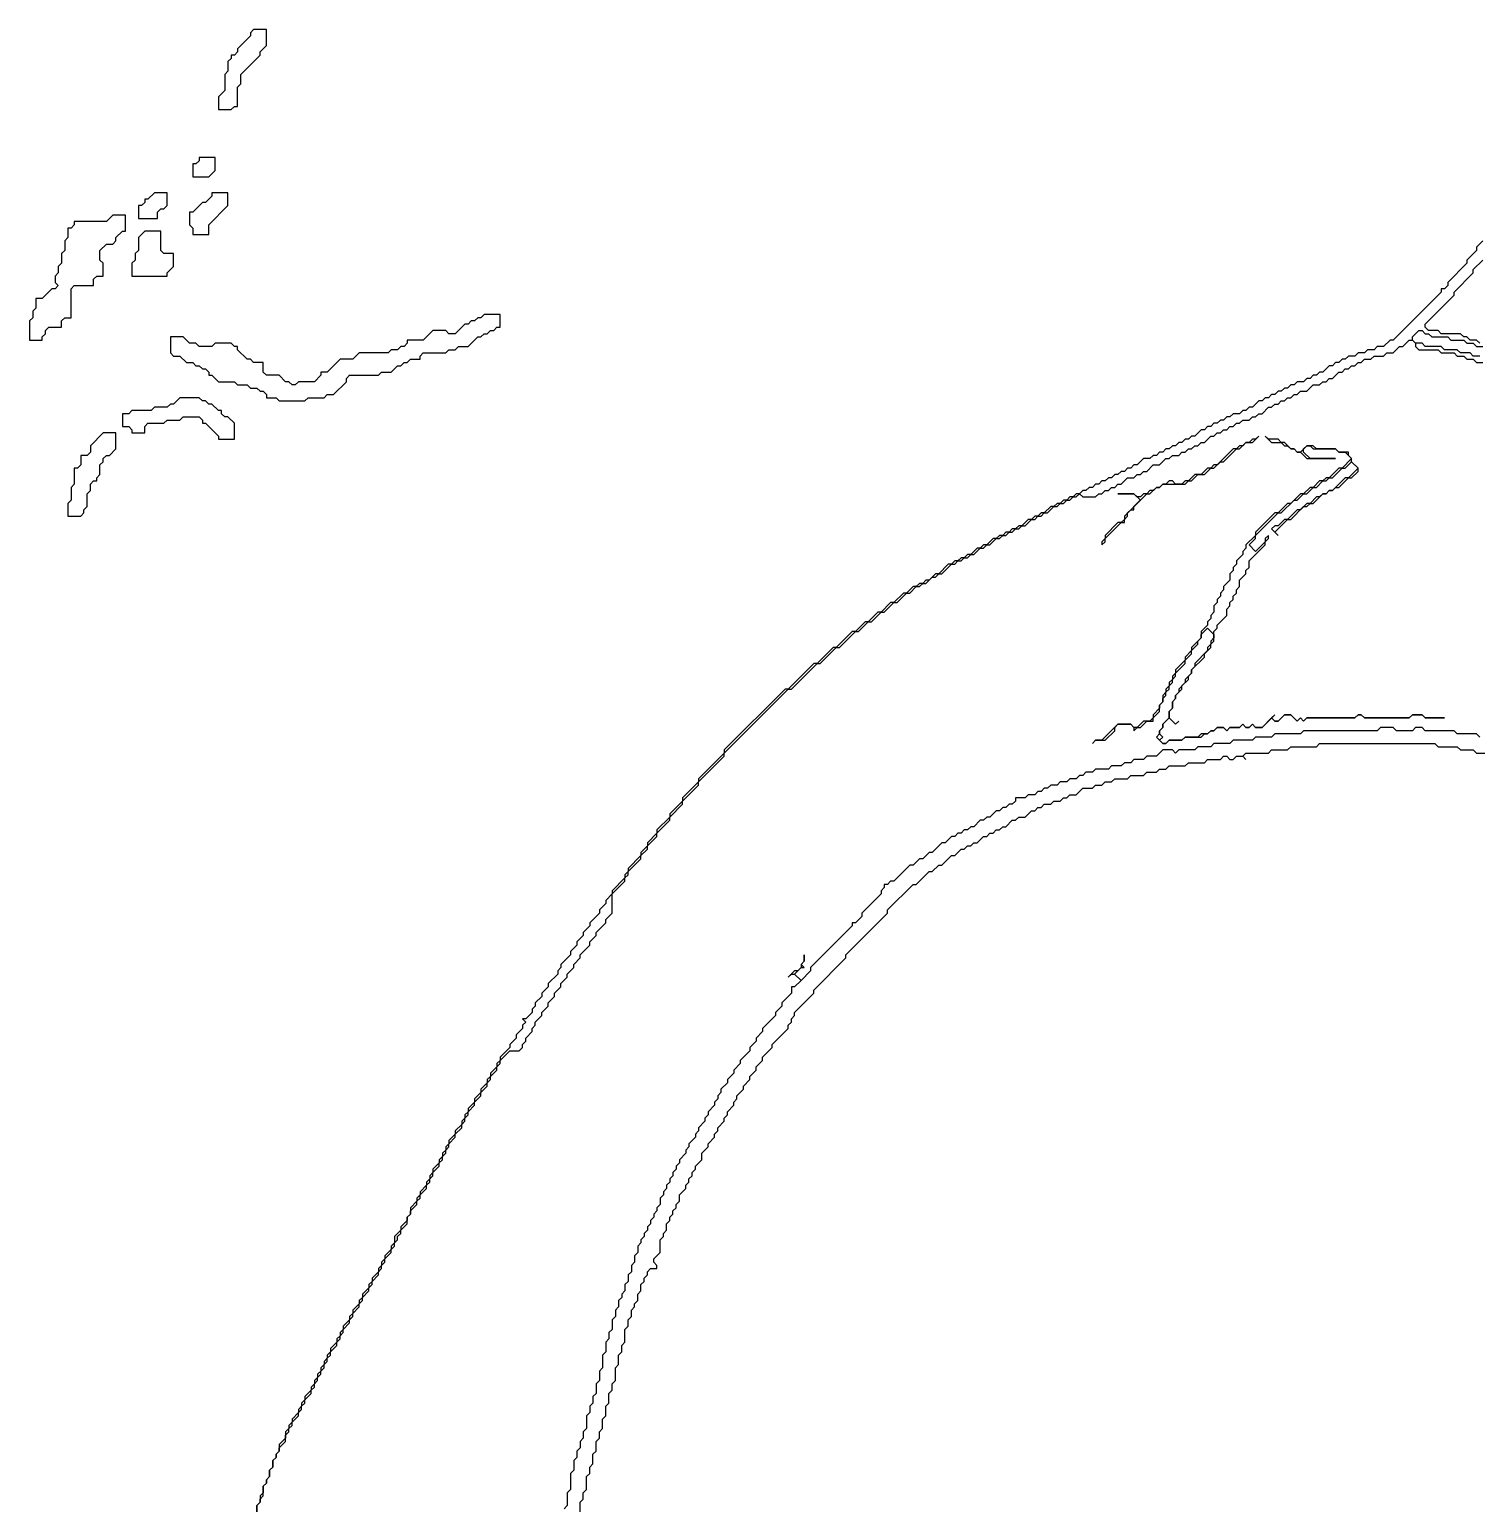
# Model space of a CAD drawing. Header units: metres. Extents: x 0 to 500, y 0 to 703.
# Drawn here: x 71.4 to 127.9, y 495.9 to 553.5 of the extents above; entities that cross this region are included whole.
import ezdxf

# ---------------------------------------------------------------- set-up
doc = ezdxf.new("R2010")
doc.units = ezdxf.units.M

msp = doc.modelspace()

# ---------------------------------------------------------------- linework, layer by layer
for points in [[(80.125, 553.5), (80, 553.375), (80, 553.25), (79.5, 552.75), (79.5, 552.625), (79.375, 552.5), (79.25, 552.5), (79.25, 552.375), (79.125, 552.25), (79.125, 551.875), (79, 551.75), (79, 551.125), (78.75, 550.875), (78.75, 550.375), (79.25, 550.375), (79.375, 550.5), (79.5, 550.5), (79.5, 551.25), (79.625, 551.375), (79.625, 551.75), (80.375, 552.5), (80.375, 552.625), (80.625, 552.875), (80.625, 553.5)], [(78, 548.5), (78, 548.375), (77.875, 548.25), (77.75, 548.25), (77.75, 547.75), (78.375, 547.75), (78.625, 548), (78.625, 548.5)], [(76.25, 547.125), (76, 546.875), (75.875, 546.875), (75.875, 546.75), (75.75, 546.625), (75.625, 546.625), (75.625, 546.125), (76.375, 546.125), (76.375, 546.375), (76.5, 546.5), (76.625, 546.5), (76.75, 546.625), (76.75, 547.125)], [(78.5, 547.125), (78.5, 547), (78.25, 546.75), (78.125, 546.75), (77.75, 546.375), (77.625, 546.375), (77.625, 545.875), (77.75, 545.75), (77.75, 545.5), (78.375, 545.5), (78.375, 545.875), (79.125, 546.625), (79.125, 547.125)], [(74.625, 546.25), (74.375, 546), (73.125, 546), (73.125, 545.875), (73, 545.75), (72.875, 545.75), (72.875, 545.375), (72.75, 545.25), (72.75, 544.875), (72.625, 544.75), (72.625, 544.375), (72.5, 544.25), (72.5, 544), (72.375, 543.875), (72.375, 543.625), (72.5, 543.5), (72.375, 543.375), (72.25, 543.375), (71.875, 543), (71.625, 543), (71.625, 542.625), (71.5, 542.5), (71.5, 542.25), (71.375, 542.125), (71.375, 541.375), (71.875, 541.375), (71.875, 541.5), (72, 541.625), (72, 541.75), (72.125, 541.875), (72.625, 541.875), (72.625, 542.125), (72.75, 542.25), (73, 542.25), (73, 543.375), (73.125, 543.5), (73.875, 543.5), (73.875, 543.75), (74, 543.875), (74.25, 543.875), (74.25, 544.375), (74.125, 544.5), (74.125, 544.875), (74.375, 545.125), (74.625, 545.125), (74.75, 545.25), (74.75, 545.375), (75, 545.625), (75.125, 545.625), (75.125, 546.25)], [(75.875, 545.625), (75.625, 545.375), (75.625, 544.875), (75.5, 544.75), (75.5, 544.5), (75.375, 544.375), (75.375, 543.875), (76.75, 543.875), (76.75, 544), (77, 544.25), (77, 544.75), (76.625, 544.75), (76.5, 544.875), (76.5, 545.625)], [(89.125, 542.375), (89, 542.25), (88.875, 542.25), (88.75, 542.125), (88.625, 542.125), (88.5, 542), (88.375, 542), (88, 541.625), (87.75, 541.625), (87.625, 541.75), (87.125, 541.75), (86.75, 541.375), (86.125, 541.375), (86.125, 541.25), (86, 541.125), (85.875, 541.125), (85.75, 541), (85.5, 541), (85.375, 540.875), (84.25, 540.875), (84, 540.625), (83.5, 540.625), (83, 540.125), (82.75, 540.125), (82.75, 540), (82.5, 539.75), (81.875, 539.75), (81.75, 539.625), (81.625, 539.625), (81.5, 539.75), (81.375, 539.75), (81.125, 540), (80.625, 540), (80.5, 540.125), (80.5, 540.5), (80.125, 540.5), (80, 540.625), (79.875, 540.625), (79.5, 541), (79.5, 541.125), (79.375, 541.125), (79.25, 541.25), (78.625, 541.25), (78.5, 541.125), (78, 541.125), (77.875, 541.25), (77.625, 541.25), (77.375, 541.5), (76.875, 541.5), (76.875, 540.875), (77, 540.75), (77.25, 540.75), (77.5, 540.5), (77.75, 540.5), (77.875, 540.375), (78, 540.375), (78.125, 540.25), (78.25, 540.25), (78.375, 540.125), (78.375, 540), (78.5, 540), (78.75, 539.75), (79.375, 539.75), (79.5, 539.625), (79.875, 539.625), (80, 539.5), (80.25, 539.5), (80.375, 539.375), (80.5, 539.375), (80.625, 539.25), (80.625, 539.125), (81, 539.125), (81.125, 539), (82.125, 539), (82.25, 539.125), (82.875, 539.125), (83, 539.25), (83.25, 539.25), (83.75, 539.75), (83.75, 539.875), (83.875, 540), (85, 540), (85.125, 540.125), (85.5, 540.125), (85.75, 540.375), (85.875, 540.375), (86, 540.5), (86.125, 540.5), (86.25, 540.625), (86.625, 540.625), (86.625, 540.75), (86.75, 540.875), (87.625, 540.875), (87.75, 541), (88, 541), (88.125, 541.125), (88.5, 541.125), (88.875, 541.5), (89, 541.5), (89.125, 541.625), (89.25, 541.625), (89.375, 541.75), (89.5, 541.75), (89.625, 541.875), (89.75, 541.875), (89.75, 542.375)], [(77.25, 539.125), (77, 538.875), (76.875, 538.875), (76.75, 538.75), (76.25, 538.75), (76.125, 538.625), (75.375, 538.625), (75.25, 538.5), (75, 538.5), (75, 538), (75.25, 538), (75.375, 537.875), (75.375, 537.75), (75.875, 537.75), (75.875, 538), (76, 538.125), (76.625, 538.125), (76.75, 538.25), (77.25, 538.25), (77.375, 538.375), (78, 538.375), (78.125, 538.25), (78.125, 538.125), (78.25, 538.125), (78.75, 537.625), (78.75, 537.5), (79.375, 537.5), (79.375, 538.125), (79.125, 538.375), (79, 538.375), (78.875, 538.5), (78.875, 538.625), (78.75, 538.625), (78.5, 538.875), (78.375, 538.875), (78.25, 539), (78.125, 539), (78, 539.125)], [(74.25, 537.75), (73.75, 537.25), (73.75, 537), (73.625, 536.875), (73.375, 536.875), (73.375, 536.5), (73.25, 536.375), (73.125, 536.375), (73.125, 535.75), (73, 535.625), (73, 535.125), (72.875, 535), (72.875, 534.5), (73.375, 534.5), (73.5, 534.625), (73.5, 534.75), (73.625, 534.875), (73.625, 535.375), (73.75, 535.5), (73.75, 535.75), (73.875, 535.875), (74, 535.875), (74, 536), (74.125, 536.125), (74.125, 536.5), (74.25, 536.625), (74.25, 536.75), (74.375, 536.875), (74.5, 536.875), (74.75, 537.125), (74.75, 537.75)], [(119.625, 537.625), (119.875, 537.375), (120.25, 537.375), (120.375, 537.25), (120.5, 537.25), (120.625, 537.125), (120.75, 537.125), (120.875, 537), (121, 537), (121.25, 536.75), (122.375, 536.75), (121.375, 536.75), (121.125, 537), (121.125, 537.125), (121.25, 537.25), (121.375, 537.25), (121.5, 537.125), (122.375, 537.125), (122.5, 537), (122.75, 537), (123, 536.75), (122.625, 536.375), (122.5, 536.375), (122.125, 536), (122, 536), (121.875, 535.875), (121.75, 535.875), (121.5, 535.625), (121.375, 535.625), (121.125, 535.375), (121, 535.375), (120.625, 535), (120.5, 535), (120.125, 534.625), (120, 534.625), (119.25, 533.875), (119.25, 533.75), (118.875, 533.375), (118.875, 533.25), (118.75, 533.125), (118.75, 533), (118.5, 532.75), (118.5, 532.625), (118.375, 532.5), (118.375, 532.375), (118.25, 532.25), (118.25, 532), (118, 531.75), (118, 531.625), (117.875, 531.5), (117.875, 531.375), (117.75, 531.25), (117.75, 531.125), (117.625, 531), (117.625, 530.75), (117.5, 530.625), (117.5, 530.5), (117.375, 530.375), (117.375, 530.25), (117.125, 530), (117.125, 529.75), (116.75, 529.375), (116.75, 529.25), (116.5, 529), (116.5, 528.875), (116.125, 528.5), (116.125, 528.375), (116, 528.25), (116, 528.125), (115.875, 528), (115.875, 527.875), (115.75, 527.75), (115.75, 527.625), (115.625, 527.5), (115.625, 527.25), (115.5, 527.125), (115.5, 527), (115.25, 526.75), (115.25, 526.625), (115.125, 526.5), (114.875, 526.5), (114.625, 526.25), (114.5, 526.25), (114.375, 526.375), (113.875, 526.375), (113.25, 525.75), (113, 525.75), (112.875, 525.625), (113, 525.75), (113.375, 525.75), (113.75, 526.125), (113.75, 526.25), (113.875, 526.375), (114.375, 526.375), (114.5, 526.25), (114.5, 526.125), (114.625, 526.25), (114.75, 526.25), (115, 526.5), (115.25, 526.5), (115.25, 526.625), (115.5, 526.875), (115.5, 527.125), (115.625, 527.25), (115.625, 527.375), (115.75, 527.5), (115.75, 527.625), (115.875, 527.75), (115.875, 527.875), (116, 528), (116, 528.125), (116.125, 528.25), (116.125, 528.375), (116.5, 528.75), (116.5, 528.875), (116.75, 529.125), (116.75, 529.25), (117, 529.5), (117, 529.625), (117.125, 529.75), (117.125, 529.875), (117.375, 530.125), (117.625, 529.875), (117.625, 529.75), (117.5, 529.625), (117.5, 529.5), (117.375, 529.375), (117.375, 529.25), (116.875, 528.75), (116.875, 528.625), (116.75, 528.5), (116.75, 528.375), (116.5, 528.125), (116.5, 528), (116.25, 527.75), (116.25, 527.625), (116.125, 527.5), (116.125, 527.375), (116, 527.25), (116, 527), (115.875, 526.875), (115.875, 526.625), (115.625, 526.375), (115.625, 526.25), (115.5, 526.125), (115.5, 526), (115.375, 525.875), (115.625, 525.625), (115.75, 525.625), (115.875, 525.75), (116.375, 525.75), (116.5, 525.875), (117.125, 525.875), (117.25, 526), (117.375, 526), (117.5, 526.125), (117.625, 526.125), (117.75, 526.25), (118, 526.25), (118.125, 526.125), (118.25, 526.25), (118.625, 526.25), (118.75, 526.375), (118.875, 526.25), (119, 526.25), (119.125, 526.375), (119.25, 526.25), (119.5, 526.25), (119.875, 526.625), (120, 526.5), (120.125, 526.5), (120.375, 526.75), (120.625, 526.75), (120.875, 526.5), (121, 526.625), (121.125, 526.5), (121.25, 526.625), (123.125, 526.625), (123.25, 526.75), (123.375, 526.75), (123.5, 526.625), (125.25, 526.625), (125.375, 526.75), (125.75, 526.75), (125.875, 526.625), (126.625, 526.625), (125.875, 526.625), (125.75, 526.75), (125.375, 526.75), (125.25, 526.625), (123.5, 526.625), (123.375, 526.75), (123.25, 526.75), (123.125, 526.625), (121.25, 526.625), (121.125, 526.5), (121, 526.625), (120.875, 526.5), (120.625, 526.75), (120.375, 526.75), (120.125, 526.5), (120, 526.5), (119.875, 526.625), (120, 526.75), (119.5, 526.25), (119.25, 526.25), (119.125, 526.375), (119, 526.25), (118.875, 526.25), (118.75, 526.375), (118.625, 526.25), (118.25, 526.25), (118.125, 526.125), (118, 526.25), (117.75, 526.25), (117.625, 526.125), (117.5, 526.125), (117.375, 526), (117.125, 526), (117, 525.875), (116.5, 525.875), (116.375, 525.75), (115.875, 525.75), (115.75, 525.625), (115.625, 525.625), (115.5, 525.75), (115.625, 525.875), (115.5, 526), (115.5, 526.125), (115.625, 526.25), (115.625, 526.375), (115.875, 526.625), (116.125, 526.375), (116.25, 526.5), (116.125, 526.375), (115.875, 526.625), (115.875, 526.875), (116, 527), (116, 527.25), (116.125, 527.375), (116.125, 527.5), (116.375, 527.75), (116.375, 527.875), (116.625, 528.125), (116.625, 528.25), (116.75, 528.375), (116.75, 528.5), (117.25, 529), (117.25, 529.125), (117.5, 529.375), (117.5, 529.5), (117.625, 529.625), (117.625, 530), (117.75, 530.125), (117.75, 530.25), (118.125, 530.625), (118.125, 530.875), (118.25, 531), (118.25, 531.125), (118.375, 531.25), (118.375, 531.375), (118.5, 531.5), (118.5, 531.625), (118.625, 531.75), (118.625, 532), (118.875, 532.25), (118.875, 532.375), (119, 532.5), (119, 532.75), (119.625, 533.375), (119.625, 533.5), (119.75, 533.625), (119.75, 533.75), (119.625, 533.625), (119.625, 533.5), (119.25, 533.125), (119, 533.375), (119.25, 533.625), (119.25, 533.75), (120.125, 534.625), (120.25, 534.625), (120.75, 535.125), (120.875, 535.125), (121.125, 535.375), (121.25, 535.375), (121.5, 535.625), (121.625, 535.625), (121.875, 535.875), (122, 535.875), (122.125, 536), (122.25, 536), (122.625, 536.375), (122.75, 536.375), (123, 536.625), (123.25, 536.375), (122.875, 536), (122.75, 536), (122.25, 535.5), (122.125, 535.5), (122, 535.375), (121.875, 535.375), (121.75, 535.25), (121.625, 535.25), (121.375, 535), (121.25, 535), (121, 534.75), (120.875, 534.75), (120.5, 534.375), (120.375, 534.375), (120.125, 534.125), (120, 534.125), (119.875, 534), (120.125, 533.75), (120, 533.875), (120.5, 534.375), (120.625, 534.375), (121.125, 534.875), (121.25, 534.875), (121.375, 535), (121.5, 535), (121.875, 535.375), (122, 535.375), (122.125, 535.5), (122.25, 535.5), (122.375, 535.625), (122.5, 535.625), (122.875, 536), (123, 536), (123.25, 536.25), (123.25, 536.375), (123, 536.625), (123, 536.75), (122.875, 536.875), (122.875, 537), (122.5, 537), (122.375, 537.125), (121.625, 537.125), (121.5, 537.25), (121.25, 537.25), (121, 537), (120.875, 537), (120.75, 537.125), (120.625, 537.125), (120.375, 537.375), (120.25, 537.375), (120.125, 537.5), (119.75, 537.5)], [(119.375, 537.625), (119.25, 537.5), (119.125, 537.5), (119, 537.375), (118.875, 537.375), (118.75, 537.25), (118.625, 537.25), (118.5, 537.125), (118.375, 537.125), (117.75, 536.5), (117.625, 536.5), (117.5, 536.375), (117.375, 536.375), (117.125, 536.125), (116.875, 536.125), (116.625, 535.875), (116.5, 535.875), (116.375, 535.75), (116.125, 535.75), (116, 535.875), (115.875, 535.875), (115.75, 535.75), (115.625, 535.75), (115.5, 535.625), (115.375, 535.625), (115.25, 535.5), (115.125, 535.5), (115, 535.375), (114.875, 535.375), (114.75, 535.25), (114.625, 535.25), (114.5, 535.375), (113.875, 535.375), (114.5, 535.375), (114.75, 535.125), (114.125, 534.5), (114.125, 534.375), (114, 534.25), (113.875, 534.25), (113.375, 533.75), (113.375, 533.625), (113.25, 533.5), (113.25, 533.375), (113.375, 533.5), (113.375, 533.625), (114, 534.25), (114.125, 534.25), (114.125, 534.375), (114.25, 534.5), (114.25, 534.625), (114.375, 534.75), (114.5, 534.75), (114.5, 534.875), (115, 535.375), (115.125, 535.375), (115.375, 535.625), (115.5, 535.625), (115.625, 535.75), (116.5, 535.75), (116.625, 535.875), (116.75, 535.875), (117, 536.125), (117.25, 536.125), (117.5, 536.375), (117.625, 536.375), (117.875, 536.625), (118, 536.625), (118.5, 537.125), (118.625, 537.125), (118.875, 537.375), (119.125, 537.375)]]:
    msp.add_lwpolyline(points, close=True)
for points in [[(128.125, 545.25), (127.875, 545), (127.875, 544.875), (127.5, 544.5), (127.5, 544.375), (126.75, 543.625), (126.75, 543.5), (126.625, 543.375), (126.5, 543.375), (126.5, 543.25), (124.625, 541.375), (124.5, 541.375), (124.25, 541.125), (124, 541.125), (123.875, 541), (123.625, 541), (123.5, 540.875), (123.25, 540.875), (123.125, 540.75), (122.875, 540.75), (122.75, 540.625), (122.625, 540.625), (122.5, 540.5), (122.375, 540.5), (122.25, 540.375), (122.125, 540.375), (121.875, 540.125), (121.75, 540.125), (121.625, 540), (121.5, 540), (121.375, 539.875), (121.25, 539.875), (121.125, 539.75), (120.875, 539.75), (120.75, 539.625), (120.625, 539.625), (120.5, 539.5), (120.375, 539.5), (120.25, 539.375), (120.125, 539.375), (120, 539.25), (119.875, 539.25), (119.75, 539.125), (119.625, 539.125), (119.5, 539), (119.375, 539), (119.125, 538.75), (119, 538.75), (118.875, 538.625), (118.75, 538.625), (118.625, 538.5), (118.375, 538.5), (118.25, 538.375), (118.125, 538.375), (118, 538.25), (117.875, 538.25), (117.75, 538.125), (117.625, 538.125), (117.5, 538), (117.375, 538), (117.25, 537.875), (117.125, 537.875), (116.875, 537.625), (116.75, 537.625), (116.625, 537.5), (116.5, 537.5), (116.375, 537.375), (116.25, 537.375), (116.125, 537.25), (116, 537.25), (115.875, 537.125), (115.75, 537.125), (115.625, 537), (115.5, 537), (115.375, 536.875), (115.25, 536.875), (115.125, 536.75), (114.875, 536.75), (114.625, 536.5), (114.5, 536.5), (114.375, 536.375), (114.25, 536.375), (114.125, 536.25), (114, 536.25), (113.875, 536.125), (113.75, 536.125), (113.625, 536), (113.5, 536), (113.375, 535.875), (113.25, 535.875), (113.125, 535.75), (113, 535.75), (112.875, 535.625), (112.75, 535.625), (112.625, 535.5), (112.5, 535.5), (112.375, 535.375), (112.25, 535.375), (112.125, 535.25), (112, 535.25), (111.875, 535.125), (111.75, 535.125), (111.625, 535), (111.5, 535), (111.375, 534.875), (111.25, 534.875), (111, 534.625), (110.875, 534.625), (110.75, 534.5), (110.625, 534.5), (110.5, 534.375), (110.375, 534.375), (110.125, 534.125), (110, 534.125), (109.875, 534), (109.75, 534), (109.625, 533.875), (109.5, 533.875), (109.375, 533.75), (109.25, 533.75), (109.125, 533.625), (109, 533.625), (108.75, 533.375), (108.625, 533.375), (108.5, 533.25), (108.375, 533.25), (108.125, 533), (108, 533), (107.875, 532.875), (107.75, 532.875), (107.625, 532.75), (107.5, 532.75), (107.375, 532.625), (107.25, 532.625), (106.875, 532.25), (106.75, 532.25), (106.5, 532), (106.375, 532), (106.25, 531.875), (106.125, 531.875), (106, 531.75), (105.875, 531.75), (105.625, 531.5), (105.5, 531.5), (105.125, 531.125), (105, 531.125), (104.625, 530.75), (104.5, 530.75), (104.125, 530.375), (104, 530.375), (103.625, 530), (103.5, 530), (102.875, 529.375), (102.75, 529.375), (102.125, 528.75), (102, 528.75), (101, 527.75), (100.875, 527.75), (98.5, 525.375), (98.5, 525.25), (97.5, 524.25), (97.5, 524.125), (96.875, 523.5), (96.875, 523.375), (96.375, 522.875), (96.375, 522.75), (95.875, 522.25), (95.875, 522.125), (95.5, 521.75), (95.5, 521.625), (95.25, 521.375), (95.25, 521.25), (94.75, 520.75), (94.75, 520.625), (94.625, 520.5), (94.625, 520.375), (94.125, 519.875), (94.125, 519.75), (93.875, 519.5), (93.875, 519.375), (93.625, 519.125), (93.625, 519), (93.25, 518.625), (93.25, 518.5), (93, 518.25), (93, 518.125), (92.75, 517.875), (92.75, 517.75), (92.5, 517.5), (92.5, 517.375), (92.125, 517), (92.125, 516.875), (92, 516.75), (92, 516.625), (91.625, 516.25), (91.625, 516.125), (91.375, 515.875), (91.375, 515.75), (91.125, 515.5), (91.125, 515.375), (91, 515.25), (91, 515.125), (90.75, 514.875), (90.625, 514.875), (90.75, 514.75), (90.625, 514.625), (90.625, 514.5), (90.375, 514.25), (90.375, 514.125), (90.125, 513.875), (90.125, 513.75), (89.75, 513.375), (89.75, 513.25), (89.625, 513.125), (89.625, 513), (89.375, 512.75), (89.375, 512.625), (89.25, 512.5), (89.25, 512.375), (89, 512.125), (89, 512), (88.75, 511.75), (88.75, 511.625), (88.5, 511.375), (88.5, 511.25), (88.375, 511.125), (88.375, 511), (88.25, 510.875), (88.25, 510.75), (88, 510.5), (88, 510.375), (87.75, 510.125), (87.75, 510), (87.625, 509.875), (87.625, 509.75), (87.5, 509.625), (87.5, 509.5), (87.375, 509.375), (87.375, 509.25), (87.125, 509), (87.125, 508.875), (87, 508.75), (87, 508.625), (86.875, 508.5), (86.875, 508.375), (86.625, 508.125), (86.625, 508), (86.5, 507.875), (86.5, 507.75), (86.25, 507.5), (86.25, 507.25), (86.125, 507.125), (86.125, 507), (85.875, 506.75), (85.875, 506.625), (85.625, 506.375), (85.625, 506.125), (85.5, 506), (85.5, 505.875), (85.25, 505.625), (85.25, 505.5), (85.125, 505.375), (85.125, 505.25), (85, 505.125), (85, 505), (84.75, 504.75), (84.75, 504.625), (84.625, 504.5), (84.625, 504.375), (84.375, 504.125), (84.375, 504), (84.25, 503.875), (84.25, 503.75), (84, 503.5), (84, 503.375), (83.875, 503.25), (83.875, 503.125), (83.625, 502.875), (83.625, 502.75), (83.5, 502.625), (83.5, 502.5), (83.375, 502.375), (83.375, 502.25), (83.125, 502), (83.125, 501.875), (83, 501.75), (83, 501.625), (82.875, 501.5), (82.875, 501.375), (82.75, 501.25), (82.75, 501.125), (82.625, 501), (82.625, 500.875), (82.5, 500.75), (82.5, 500.625), (82.375, 500.5), (82.375, 500.375), (82.125, 500.125), (82.125, 500), (82, 499.875), (82, 499.75), (81.875, 499.625), (81.875, 499.5), (81.625, 499.25), (81.625, 499.125), (81.5, 499), (81.5, 498.875), (81.375, 498.75), (81.375, 498.5), (81.125, 498.25), (81.125, 498), (81, 497.875), (81, 497.75), (80.875, 497.625), (80.875, 497.375), (80.75, 497.25), (80.75, 497), (80.625, 496.875), (80.625, 496.75), (80.5, 496.625), (80.5, 496.375), (80.375, 496.25), (80.375, 496), (80.25, 495.875), (80.25, 495.625)], [(128, 541.25), (127.875, 541.375), (127.625, 541.375), (127.5, 541.5), (127.375, 541.5), (127.25, 541.625), (126.5, 541.625), (126.375, 541.75), (126, 541.75), (125.875, 541.875), (125.875, 542), (127, 543.125), (127, 543.25), (127.75, 544), (127.75, 544.125), (128.125, 544.5)], [(128, 540.75), (127.75, 540.75), (127.625, 540.875), (127.25, 540.875), (127.125, 541), (126.625, 541), (126.5, 541.125), (125.875, 541.125), (125.75, 541.25), (125.5, 541.25), (125.375, 541.375), (125.375, 541.5), (125.625, 541.75), (125.75, 541.75), (125.875, 541.625), (126, 541.625), (126.125, 541.5), (126.75, 541.5), (126.875, 541.375), (127.375, 541.375), (127.5, 541.25), (127.75, 541.25), (127.875, 541.125), (128.125, 541.125)], [(80.25, 495.625), (80.25, 495.875), (80.375, 496), (80.375, 496.125), (80.5, 496.25), (80.5, 496.625), (80.625, 496.75), (80.625, 496.875), (80.75, 497), (80.75, 497.25), (80.875, 497.375), (80.875, 497.625), (81, 497.75), (81, 497.875), (81.125, 498), (81.125, 498.125), (81.375, 498.375), (81.375, 498.625), (81.5, 498.75), (81.5, 498.875), (81.625, 499), (81.625, 499.125), (81.875, 499.375), (81.875, 499.5), (82, 499.625), (82, 499.75), (82.125, 499.875), (82.125, 500), (82.375, 500.25), (82.375, 500.375), (82.5, 500.5), (82.5, 500.625), (82.625, 500.75), (82.625, 500.875), (82.75, 501), (82.75, 501.125), (82.875, 501.25), (82.875, 501.375), (83, 501.5), (83, 501.625), (83.125, 501.75), (83.125, 501.875), (83.375, 502.125), (83.375, 502.25), (83.5, 502.375), (83.5, 502.5), (83.625, 502.625), (83.625, 502.75), (83.875, 503), (83.875, 503.125), (84, 503.25), (84, 503.375), (84.25, 503.625), (84.25, 503.75), (84.375, 503.875), (84.375, 504), (84.625, 504.25), (84.625, 504.375), (84.75, 504.5), (84.75, 504.625), (85, 504.875), (85, 505), (85.125, 505.125), (85.125, 505.25), (85.25, 505.375), (85.25, 505.5), (85.5, 505.75), (85.5, 505.875), (85.625, 506), (85.625, 506.125), (85.75, 506.25), (85.75, 506.375), (85.875, 506.5), (85.875, 506.625), (86.125, 506.875), (86.125, 507.125), (86.25, 507.25), (86.25, 507.375), (86.5, 507.625), (86.5, 507.75), (86.625, 507.875), (86.625, 508), (86.875, 508.25), (86.875, 508.375), (87, 508.5), (87, 508.625), (87.125, 508.75), (87.125, 508.875), (87.375, 509.125), (87.375, 509.25), (87.5, 509.375), (87.5, 509.5), (87.625, 509.625), (87.625, 509.75), (87.75, 509.875), (87.75, 510), (88, 510.25), (88, 510.375), (88.25, 510.625), (88.25, 510.75), (88.375, 510.875), (88.375, 511), (88.5, 511.125), (88.5, 511.25), (88.75, 511.5), (88.75, 511.625), (89, 511.875), (89, 512), (89.25, 512.25), (89.25, 512.375), (89.375, 512.5), (89.375, 512.625), (89.625, 512.875), (89.625, 513), (89.75, 513.125), (89.75, 513.25), (90.125, 513.625), (90.5, 513.625), (90.625, 513.75), (90.625, 513.875), (90.75, 514), (90.75, 514.125), (91, 514.375), (91, 514.5), (91.125, 514.625), (91.125, 514.75), (91.375, 515), (91.375, 515.125), (91.625, 515.375), (91.625, 515.5), (91.875, 515.75), (91.875, 515.875), (92.125, 516.125), (92.125, 516.25), (92.375, 516.5), (92.375, 516.625), (92.625, 516.875), (92.625, 517), (92.875, 517.25), (92.875, 517.375), (93.25, 517.75), (93.25, 517.875), (93.5, 518.125), (93.5, 518.25), (93.875, 518.625), (93.875, 518.75), (94.125, 519), (94.125, 519.75), (94.625, 520.25), (94.625, 520.375), (94.75, 520.5), (94.75, 520.625), (95.25, 521.125), (95.25, 521.25), (95.5, 521.5), (95.5, 521.625), (95.875, 522), (95.875, 522.125), (96.375, 522.625), (96.375, 522.75), (96.875, 523.25), (96.875, 523.375), (97.5, 524), (97.5, 524.125), (98.5, 525.125), (98.5, 525.25), (101, 527.75), (101.125, 527.75), (102.125, 528.75), (102.25, 528.75), (102.875, 529.375), (103, 529.375), (103.625, 530), (103.75, 530), (104.125, 530.375), (104.25, 530.375), (104.625, 530.75), (104.75, 530.75), (105.125, 531.125), (105.25, 531.125), (105.625, 531.5), (105.75, 531.5), (106, 531.75), (106.125, 531.75), (106.25, 531.875), (106.375, 531.875), (106.625, 532.125), (106.75, 532.125), (106.875, 532.25), (107, 532.25), (107.375, 532.625), (107.5, 532.625), (107.625, 532.75), (107.75, 532.75), (107.875, 532.875), (108, 532.875), (108.125, 533), (108.25, 533), (108.5, 533.25), (108.625, 533.25), (108.75, 533.375), (108.875, 533.375), (109.125, 533.625), (109.25, 533.625), (109.375, 533.75), (109.5, 533.75), (109.625, 533.875), (109.75, 533.875), (109.875, 534), (110, 534), (110.125, 534.125), (110.25, 534.125), (110.5, 534.375), (110.625, 534.375), (110.75, 534.5), (110.875, 534.5), (111, 534.625), (111.125, 534.625), (111.375, 534.875), (111.5, 534.875), (111.625, 535), (111.75, 535), (111.875, 535.125), (112, 535.125), (112.125, 535.25), (112.25, 535.25), (112.375, 535.375), (112.5, 535.25), (113, 535.25), (113.125, 535.375), (113.25, 535.375), (113.375, 535.5), (113.5, 535.5), (113.625, 535.625), (113.75, 535.625), (113.875, 535.75), (114, 535.75), (114.25, 536), (114.5, 536), (114.625, 536.125), (114.75, 536.125), (114.875, 536.25), (115, 536.25), (115.25, 536.5), (115.5, 536.5), (115.75, 536.75), (115.875, 536.75), (116, 536.875), (116.25, 536.875), (116.375, 537), (116.5, 537), (116.625, 537.125), (116.75, 537.125), (116.875, 537.25), (117, 537.25), (117.125, 537.375), (117.25, 537.375), (117.5, 537.625), (117.625, 537.625), (117.75, 537.75), (117.875, 537.75), (118, 537.875), (118.125, 537.875), (118.25, 538), (118.375, 538), (118.5, 538.125), (118.625, 538.125), (118.75, 538.25), (119, 538.25), (119.125, 538.375), (119.25, 538.375), (119.375, 538.5), (119.5, 538.5), (119.75, 538.75), (119.875, 538.75), (120, 538.875), (120.125, 538.875), (120.25, 539), (120.375, 539), (120.5, 539.125), (120.625, 539.125), (120.75, 539.25), (120.875, 539.25), (121, 539.375), (121.25, 539.375), (121.5, 539.625), (121.75, 539.625), (121.875, 539.75), (122, 539.75), (122.125, 539.875), (122.25, 539.875), (122.5, 540.125), (122.625, 540.125), (122.75, 540.25), (122.875, 540.25), (123, 540.375), (123.125, 540.375), (123.25, 540.5), (123.375, 540.5), (123.5, 540.625), (123.75, 540.625), (123.875, 540.75), (124.25, 540.75), (124.375, 540.875), (124.625, 540.875), (124.875, 541.125), (125, 541.125), (125.25, 541.375), (125.375, 541.375), (125.5, 541.25), (125.5, 541.125), (125.625, 541), (126.375, 541), (126.5, 540.875), (127, 540.875), (127.125, 540.75), (127.375, 540.75), (127.5, 540.625), (127.75, 540.625), (127.875, 540.5), (128.125, 540.5)], [(128, 525.875), (127.875, 526), (127.125, 526), (127, 526.125), (125.875, 526.125), (125.75, 526.25), (125.5, 526.25), (125.375, 526.125), (124.75, 526.125), (124.625, 526.25), (124.125, 526.25), (124, 526.125), (121.125, 526.125), (121, 526), (120, 526), (119.875, 525.875), (119.25, 525.875), (119.125, 525.75), (118.375, 525.75), (118.25, 525.625), (117.625, 525.625), (117.5, 525.5), (117, 525.5), (116.875, 525.375), (116.25, 525.375), (116.125, 525.25), (116, 525.375), (115.625, 525.375), (115.375, 525.125), (115, 525.125), (114.875, 525), (114.5, 525), (114.375, 524.875), (114.125, 524.875), (114, 524.75), (113.625, 524.75), (113.5, 524.625), (113, 524.625), (112.875, 524.5), (112.625, 524.5), (112.5, 524.375), (112.375, 524.375), (112.25, 524.25), (112, 524.25), (111.875, 524.125), (111.625, 524.125), (111.5, 524), (111.25, 524), (111.125, 523.875), (111, 523.875), (110.875, 523.75), (110.75, 523.75), (110.625, 523.625), (110.375, 523.625), (110.25, 523.5), (109.875, 523.5), (109.875, 523.375), (109.75, 523.25), (109.625, 523.25), (109.5, 523.125), (109.375, 523.125), (109.25, 523), (109.125, 523), (108.875, 522.75), (108.75, 522.75), (108.625, 522.625), (108.5, 522.625), (108.25, 522.375), (108.125, 522.375), (108, 522.25), (107.875, 522.25), (107.75, 522.125), (107.625, 522.125), (107.5, 522), (107.375, 522), (107.125, 521.75), (107, 521.75), (106.625, 521.375), (106.5, 521.375), (106.25, 521.125), (106.125, 521.125), (105.875, 520.875), (105.75, 520.875), (105.125, 520.25), (105, 520.25), (104.875, 520.125), (104.75, 520.125), (104.75, 520), (104.625, 519.875), (104.625, 519.75), (103.875, 519), (103.875, 518.875), (103.625, 518.625), (103.5, 518.625), (103.5, 518.5), (101.875, 516.875), (101.875, 516.75), (101.5, 516.375), (101.25, 516.625), (101.5, 516.875), (101.625, 516.875), (101.5, 517), (101.625, 517.125), (101.625, 517.375), (101.625, 517.125), (101.5, 517), (101.5, 516.875), (101.375, 516.75), (101.25, 516.75), (101, 516.5), (101.125, 516.625), (101.25, 516.625), (101.5, 516.375), (101.25, 516.125), (101.125, 516.125), (101.125, 515.875), (100.75, 515.5), (100.75, 515.375), (100.5, 515.125), (100.5, 515), (100, 514.5), (100, 514.375), (99.75, 514.125), (99.75, 514), (99.5, 513.75), (99.5, 513.625), (99.125, 513.25), (99.125, 513.125), (98.875, 512.875), (98.875, 512.75), (98.625, 512.5), (98.625, 512.375), (98.375, 512.125), (98.375, 512), (98.25, 511.875), (98.25, 511.75), (98.125, 511.625), (98.125, 511.5), (97.875, 511.25), (97.875, 511.125), (97.75, 511), (97.75, 510.875), (97.5, 510.625), (97.5, 510.5), (97.375, 510.375), (97.375, 510.25), (97.125, 510), (97.125, 509.875), (97, 509.75), (97, 509.625), (96.75, 509.375), (96.75, 509.25), (96.625, 509.125), (96.625, 509), (96.5, 508.875), (96.5, 508.75), (96.375, 508.625), (96.375, 508.5), (96.25, 508.375), (96.25, 508.25), (96.125, 508.125), (96.125, 508), (96, 507.875), (96, 507.625), (95.875, 507.5), (95.875, 507.375), (95.75, 507.25), (95.75, 507.125), (95.625, 507), (95.625, 506.875), (95.5, 506.75), (95.5, 506.625), (95.375, 506.5), (95.375, 506.375), (95.25, 506.25), (95.25, 506.125), (95.125, 506), (95.125, 505.75), (95, 505.625), (95, 505.375), (94.875, 505.25), (94.875, 505), (94.75, 504.875), (94.75, 504.625), (94.625, 504.5), (94.625, 504.25), (94.5, 504.125), (94.5, 504), (94.375, 503.875), (94.375, 503.625), (94.25, 503.5), (94.25, 503.25), (94.125, 503.125), (94.125, 502.75), (94, 502.625), (94, 502.375), (93.875, 502.25), (93.875, 501.875), (93.75, 501.75), (93.75, 501.25), (93.625, 501.125), (93.625, 500.75), (93.5, 500.625), (93.5, 500.25), (93.375, 500.125), (93.375, 499.875), (93.25, 499.75), (93.25, 499.5), (93.125, 499.375), (93.125, 498.875), (93, 498.75), (93, 498.5), (92.875, 498.375), (92.875, 498.125), (92.75, 498), (92.75, 497.75), (92.625, 497.625), (92.625, 497.25), (92.5, 497.125), (92.5, 496.5), (92.375, 496.375), (92.375, 495.875), (92.25, 495.75)], [(92.875, 495.625), (92.875, 496), (93, 496.125), (93, 496.375), (93.125, 496.5), (93.125, 497), (93.25, 497.125), (93.25, 497.375), (93.375, 497.5), (93.375, 497.875), (93.5, 498), (93.5, 498.375), (93.625, 498.5), (93.625, 498.75), (93.75, 498.875), (93.75, 499.25), (93.875, 499.375), (93.875, 499.75), (94, 499.875), (94, 500.25), (94.125, 500.375), (94.125, 500.625), (94.25, 500.75), (94.25, 501.25), (94.375, 501.375), (94.375, 501.75), (94.5, 501.875), (94.5, 502.125), (94.625, 502.25), (94.625, 502.75), (94.75, 502.875), (94.75, 503.125), (94.875, 503.25), (94.875, 503.5), (95, 503.625), (95, 503.75), (95.125, 503.875), (95.125, 504.125), (95.25, 504.25), (95.25, 504.5), (95.375, 504.625), (95.375, 504.75), (95.5, 504.875), (95.5, 505), (95.625, 505.125), (95.875, 505.125), (95.875, 505.25), (95.75, 505.375), (95.75, 505.5), (96, 505.75), (96, 506.25), (96.125, 506.375), (96.125, 506.5), (96.25, 506.625), (96.25, 506.875), (96.375, 507), (96.375, 507.125), (96.5, 507.25), (96.5, 507.375), (96.625, 507.5), (96.625, 507.625), (96.75, 507.75), (96.75, 508), (97, 508.25), (97, 508.375), (97.125, 508.5), (97.125, 508.625), (97.25, 508.75), (97.25, 508.875), (97.375, 509), (97.375, 509.125), (97.625, 509.375), (97.625, 509.625), (97.875, 509.875), (97.875, 510), (98.125, 510.25), (98.125, 510.375), (98.25, 510.5), (98.25, 510.625), (98.5, 510.875), (98.5, 511), (98.625, 511.125), (98.625, 511.25), (98.875, 511.5), (98.875, 511.625), (99, 511.75), (99, 511.875), (99.25, 512.125), (99.25, 512.25), (99.5, 512.5), (99.5, 512.625), (99.75, 512.875), (99.75, 513), (100, 513.25), (100, 513.375), (100.375, 513.75), (100.375, 513.875), (101, 514.5), (101, 514.625), (101.125, 514.75), (101.125, 514.875), (101.25, 515), (101.25, 515.125), (102, 515.875), (102, 516), (103.25, 517.25), (103.25, 517.375), (104.875, 519), (104.875, 519.125), (105.875, 520.125), (106, 520.125), (106.5, 520.625), (106.625, 520.625), (106.875, 520.875), (107, 520.875), (107.375, 521.25), (107.5, 521.25), (107.75, 521.5), (107.875, 521.5), (108, 521.625), (108.125, 521.625), (108.25, 521.75), (108.375, 521.75), (108.625, 522), (108.75, 522), (108.875, 522.125), (109, 522.125), (109.125, 522.25), (109.25, 522.25), (109.375, 522.375), (109.5, 522.375), (109.75, 522.625), (109.875, 522.625), (110, 522.75), (110.25, 522.75), (110.5, 523), (110.625, 523), (110.75, 523.125), (110.875, 523.125), (111, 523.25), (111.25, 523.25), (111.375, 523.375), (111.625, 523.375), (111.75, 523.5), (111.875, 523.5), (112, 523.625), (112.25, 523.625), (112.5, 523.875), (112.875, 523.875), (113, 524), (113.25, 524), (113.375, 524.125), (113.625, 524.125), (113.75, 524.25), (114.25, 524.25), (114.375, 524.375), (114.875, 524.375), (115, 524.5), (115.375, 524.5), (115.5, 524.625), (115.75, 524.625), (115.875, 524.75), (116.5, 524.75), (116.625, 524.875), (117.25, 524.875), (117.375, 525), (117.875, 525), (118, 525.125), (118.125, 525.125), (118.25, 525), (118.375, 525), (118.5, 525.125), (118.75, 525.125), (118.875, 525), (118.75, 525.125), (118.875, 525.25), (119.75, 525.25), (119.875, 525.375), (120.5, 525.375), (120.625, 525.5), (121.625, 525.5), (121.75, 525.625), (126.25, 525.625), (126.375, 525.5), (127.125, 525.5), (127.25, 525.375), (127.75, 525.375), (127.875, 525.25), (129, 525.25)]]:
    msp.add_lwpolyline(points)

doc.saveas('drawing.dxf')
